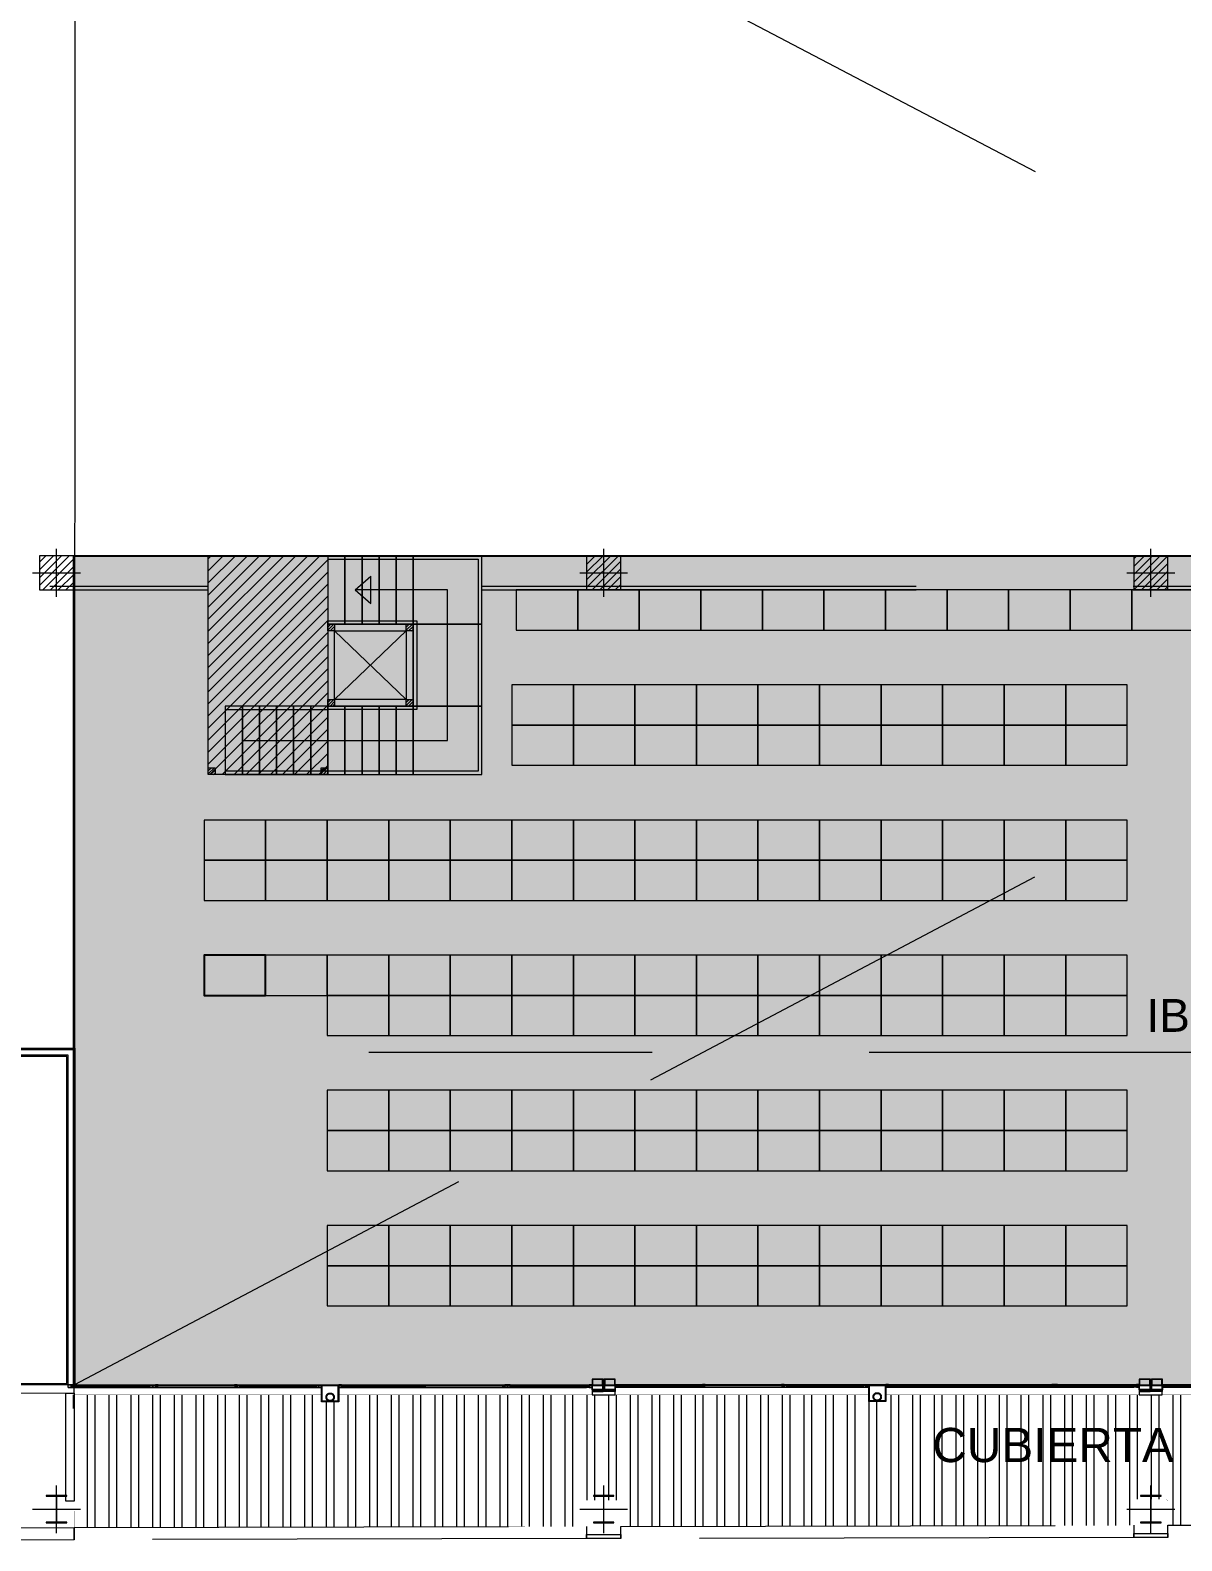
# Model space of a CAD drawing. Header units: millimetres. Extents: x 14 to 290, y 66 to 213.
# Drawn here: x 196.34 to 213.18, y 67.22 to 89.3 of the extents above; entities that cross this region are included whole.
import ezdxf

# ---------------------------------------------------------------- set-up
doc = ezdxf.new("R2010")
doc.units = ezdxf.units.MM
doc.linetypes.add('HIDDEN', pattern=[9.525, 6.35, -3.175])
for name, color, linetype, lineweight in [('OCASA_TODAS_r08$0$CARP-HOJA', 252, 'Continuous', 20), ('OCASA_TODAS_r08$0$CARPINTERIA', 252, 'Continuous', 15), ('OCASA_TODAS_r08$0$CGC COLUMNAS', 252, 'Continuous', 20), ('OCASA_TODAS_r08$0$CGC COLUMNAS EJES', 252, 'Continuous', 20), ('OCASA_TODAS_r08$0$CGC COLUMNAS HATCH', 252, 'Continuous', 20), ('OCASA_TODAS_r08$0$LINEA_DE_PROYECCION', 252, 'HIDDEN', 15), ('OCASA_TODAS_r08$0$MURO BLOQUE CEMENTO 12', 252, 'Continuous', 20), ('OCASA_TODAS_r08$0$MURO BLOQUE CEMENTO 18', 252, 'Continuous', 20), ('OCASA_TODAS_r08$0$SOLADOS', 8, 'Continuous', 15), ('OCASA_TODAS_r08$0$VIDRIO', 251, 'Continuous', 20), ('OCASA_TODAS_r08$0$Vista 2', 251, 'Continuous', 15)]:
    doc.layers.add(name, color=color, linetype=linetype, lineweight=lineweight)
doc.styles.add('IRI-OCASA-Layout R 9$0$Standard', font='arial.ttf')
doc.styles.add('OCASA_TODAS_r08$0$Standard', font='txt')

# ---------------------------------------------------------------- blocks, each defined once
blk = doc.blocks.new('OCASA_TODAS_r08$0$v 19 planta 31_07_2014')
at = {"color": 251, "elevation": 0.000025}
for points in [[(-48.317017, -65.949527), (-44.527361, -65.949527)], [(-48.317017, -65.989527), (-44.612361, -65.989527)], [(-44.447361, -65.949527), (-40.697704, -65.949527)], [(-44.362361, -65.989527), (-40.737382, -65.989527)], [(-40.657705, -65.989527), (-44.362361, -65.989527)]]:
    blk.add_lwpolyline(points, dxfattribs=at)
at = {"color": 4, "elevation": 0.000003}
for points in [[(-47.002027, -65.949527), (-47.042027, -65.949527), (-47.042027, -65.969527), (-47.002027, -65.969527)], [(-45.847017, -65.949527), (-45.887017, -65.949527), (-45.887017, -65.969527), (-45.847017, -65.969527)], [(-45.807017, -65.969527), (-45.847017, -65.969527), (-45.847017, -65.989527), (-45.807017, -65.989527)], [(-44.652371, -65.969527), (-44.692371, -65.969527), (-44.692371, -65.989527), (-44.652371, -65.989527)], [(-44.322351, -65.969527), (-44.282351, -65.969527), (-44.282351, -65.989527), (-44.322351, -65.989527)], [(-43.167705, -65.969527), (-43.127705, -65.969527), (-43.127705, -65.989527), (-43.167705, -65.989527)], [(-43.127705, -65.949527), (-43.087705, -65.949527), (-43.087705, -65.969527), (-43.127705, -65.969527)], [(-41.972695, -65.949527), (-41.932695, -65.949527), (-41.932695, -65.969527), (-41.972695, -65.969527)]]:
    blk.add_lwpolyline(points, close=True, dxfattribs=at)
at = {"color": 6, "ltscale": 5, "elevation": 0.000003}
for points in [[(-44.612361, -65.949527), (-44.362361, -65.949527), (-44.362361, -66.199527), (-44.612361, -66.199527)], [(-44.602361, -65.959527), (-44.372361, -65.959527), (-44.372361, -66.189527), (-44.602361, -66.189527)]]:
    blk.add_lwpolyline(points, close=True, dxfattribs=at)
at = {"color": 3, "ltscale": 5}
for radius in [0.06, 0.05]:
    blk.add_circle((-44.487304, -66.129527, 0.000003), radius, dxfattribs=at)
at = {"layer": 'OCASA_TODAS_r08$0$CARP-HOJA'}
for p, q in [((-48.277017, -65.964527, 0.000025), (-47.122017, -65.964527, 0.000028)), ((-48.277017, -65.974527, 0.000025), (-47.122017, -65.974527, 0.000028)), ((-47.082017, -65.964527, -0.000016), (-47.082028, -65.964527, -0.000016)), ((-47.082017, -65.974527, -0.000016), (-47.082028, -65.974527, -0.000016)), ((-47.002027, -65.954527, 0.000006), (-45.887007, -65.954527, 0.000006)), ((-47.002027, -65.964527, 0.000006), (-45.887007, -65.964527, 0.000006)), ((-45.807017, -65.974527, 0.000006), (-44.692361, -65.974527, 0.000003)), ((-45.807017, -65.984527, 0.000006), (-44.692361, -65.984527, 0.000003)), ((-43.167705, -65.974527, 0.000006), (-44.282361, -65.974527, 0.000003)), ((-43.167705, -65.984527, 0.000006), (-44.282361, -65.984527, 0.000003)), ((-41.972695, -65.954527, 0.000006), (-43.087715, -65.954527, 0.000006)), ((-41.972695, -65.964527, 0.000006), (-43.087715, -65.964527, 0.000006)), ((-41.892705, -65.964527, -0.000016), (-41.892694, -65.964527, -0.000016)), ((-41.892705, -65.974527, -0.000016), (-41.892694, -65.974527, -0.000016)), ((-40.697705, -65.964527, 0.000025), (-41.852705, -65.964527, 0.000028)), ((-40.697705, -65.974527, 0.000025), (-41.852705, -65.974527, 0.000028))]:
    blk.add_line(p, q, dxfattribs=at)
at = {"layer": 'OCASA_TODAS_r08$0$CARPINTERIA', "color": 4}
for points, elevation in [([(-48.317018, -65.949527), (-48.277018, -65.949527), (-48.277018, -65.989527), (-48.317018, -65.989527)], 0.000025), ([(-47.122017, -65.949527), (-47.082017, -65.949527), (-47.082017, -65.989527), (-47.122017, -65.989527)], 0.000003), ([(-47.082017, -65.949527), (-47.042017, -65.949527), (-47.042017, -65.989527), (-47.082017, -65.989527)], 0.000003), ([(-44.652371, -65.949527), (-44.612371, -65.949527), (-44.612371, -65.989527), (-44.652371, -65.989527)], 0.000003), ([(-44.322351, -65.949527), (-44.362351, -65.949527), (-44.362351, -65.989527), (-44.322351, -65.989527)], 0.000003), ([(-41.892705, -65.949527), (-41.932705, -65.949527), (-41.932705, -65.989527), (-41.892705, -65.989527)], 0.000003), ([(-41.852705, -65.949527), (-41.892705, -65.949527), (-41.892705, -65.989527), (-41.852705, -65.989527)], 0.000003), ([(-40.657704, -65.949527), (-40.697704, -65.949527), (-40.697704, -65.989527), (-40.657704, -65.989527)], 0.000025)]:
    blk.add_lwpolyline(points, close=True, dxfattribs=dict(at, elevation=elevation))
at = {"layer": 'OCASA_TODAS_r08$0$VIDRIO'}
for p, q in [((-48.277017, -65.968277, 0.000025), (-47.122017, -65.968277, 0.000028)), ((-48.277017, -65.970777, 0.000025), (-47.122017, -65.970777, 0.000028)), ((-47.082017, -65.968277, -0.000016), (-47.082028, -65.968277, -0.000016)), ((-47.082017, -65.970777, -0.000016), (-47.082028, -65.970777, -0.000016)), ((-47.002027, -65.958277, 0.000006), (-45.887007, -65.958277, 0.000006)), ((-47.002027, -65.960777, 0.000006), (-45.887007, -65.960777, 0.000006)), ((-45.807017, -65.978277, 0.000006), (-44.692361, -65.978277, 0.000003)), ((-45.807017, -65.980777, 0.000006), (-44.692361, -65.980777, 0.000003)), ((-43.167705, -65.978277, 0.000006), (-44.282361, -65.978277, 0.000003)), ((-43.167705, -65.980777, 0.000006), (-44.282361, -65.980777, 0.000003)), ((-41.972695, -65.958277, 0.000006), (-43.087715, -65.958277, 0.000006)), ((-41.972695, -65.960777, 0.000006), (-43.087715, -65.960777, 0.000006)), ((-41.892705, -65.968277, -0.000016), (-41.892694, -65.968277, -0.000016)), ((-41.892705, -65.970777, -0.000016), (-41.892694, -65.970777, -0.000016)), ((-40.697705, -65.968277, 0.000025), (-41.852705, -65.968277, 0.000028)), ((-40.697705, -65.970777, 0.000025), (-41.852705, -65.970777, 0.000028))]:
    blk.add_line(p, q, dxfattribs=at)
blk = doc.blocks.new('OCASA_TODAS_r08$0$doble perfil del 16')
at = {"elevation": -0.000008}
for points in [[(-1525.304216, -181.83444), (-1525.304216, -181.91444)], [(-1525.144216, -181.91444), (-1525.144216, -181.91444), (-1525.144216, -181.83444), (-1525.304216, -181.83444)], [(-1525.304216, -181.99444), (-1525.304216, -181.91444)], [(-1525.144216, -181.91444), (-1525.144216, -181.91444), (-1525.144216, -181.99444), (-1525.304216, -181.99444)], [(-1525.304216, -181.91444), (-1525.298216, -181.91444)], [(-1525.150216, -181.91444), (-1525.150216, -181.84044), (-1525.298216, -181.84044)], [(-1525.298216, -181.84044), (-1525.298216, -181.91444)], [(-1525.150216, -181.91444), (-1525.150216, -181.98844), (-1525.298216, -181.98844)], [(-1525.298216, -181.98844), (-1525.298216, -181.91444)], [(-1525.150216, -181.91444), (-1525.144216, -181.91444)]]:
    blk.add_lwpolyline(points, dxfattribs=at)
blk = doc.blocks.new('OCASA_TODAS_r08$0$EJES_DE_LA_COLUMNA')
at = {"layer": 'OCASA_TODAS_r08$0$CGC COLUMNAS EJES'}
for p, q in [((0, -0.5), (0, 0.5)), ((-0.5, 0), (0.5, 0))]:
    blk.add_line(p, q, dxfattribs=at)
blk = doc.blocks.new('OCASA_TODAS_r08$0$Estructura 2P para Arquitectura')
at = {"layer": 'OCASA_TODAS_r08$0$CGC COLUMNAS'}
for points in [[(16.749, 292.812), (17.249, 292.812), (17.249, 293.312), (16.749, 293.312), (16.749, 292.812)], [(16.749, 292.812), (17.249, 292.812), (17.249, 293.312), (16.749, 293.312), (16.749, 292.812)], [(16.749, 292.812), (17.249, 292.812), (17.249, 293.312), (16.749, 293.312), (16.749, 292.812)], [(16.749, 292.812), (17.249, 292.812), (17.249, 293.312), (16.749, 293.312), (16.749, 292.812)], [(24.749, 292.812), (25.249, 292.812), (25.249, 293.312), (24.749, 293.312), (24.749, 292.812)], [(24.749, 292.812), (25.249, 292.812), (25.249, 293.312), (24.749, 293.312), (24.749, 292.812)], [(24.749, 292.812), (25.249, 292.812), (25.249, 293.312), (24.749, 293.312), (24.749, 292.812)], [(24.749, 292.812), (25.249, 292.812), (25.249, 293.312), (24.749, 293.312), (24.749, 292.812)], [(32.749, 292.812), (33.249, 292.812), (33.249, 293.312), (32.749, 293.312), (32.749, 292.812)], [(32.749, 292.812), (33.249, 292.812), (33.249, 293.312), (32.749, 293.312), (32.749, 292.812)], [(32.749, 292.812), (33.249, 292.812), (33.249, 293.312), (32.749, 293.312), (32.749, 292.812)], [(32.749, 292.812), (33.249, 292.812), (33.249, 293.312), (32.749, 293.312), (32.749, 292.812)]]:
    blk.add_lwpolyline(points, close=True, dxfattribs=at)
at = {"layer": 'OCASA_TODAS_r08$0$CGC COLUMNAS', "elevation": 0}
for points in [[(17.002, 279.18), (17.002, 279.561), (17.149, 279.561), (17.149, 279.57), (16.849, 279.57), (16.849, 279.561), (16.997, 279.561), (16.997, 279.18), (16.849, 279.18), (16.849, 279.17), (17.149, 279.17), (17.149, 279.18)], [(17.002, 279.18), (17.002, 279.561), (17.149, 279.561), (17.149, 279.57), (16.849, 279.57), (16.849, 279.561), (16.997, 279.561), (16.997, 279.18), (16.849, 279.18), (16.849, 279.17), (17.149, 279.17), (17.149, 279.18)], [(25.001, 279.18), (25.001, 279.561), (25.149, 279.561), (25.149, 279.57), (24.849, 279.57), (24.849, 279.561), (24.997, 279.561), (24.997, 279.18), (24.849, 279.18), (24.849, 279.17), (25.149, 279.17), (25.149, 279.18)], [(25.001, 279.18), (25.001, 279.561), (25.149, 279.561), (25.149, 279.57), (24.849, 279.57), (24.849, 279.561), (24.997, 279.561), (24.997, 279.18), (24.849, 279.18), (24.849, 279.17), (25.149, 279.17), (25.149, 279.18)], [(33.001, 279.18), (33.001, 279.561), (33.149, 279.561), (33.149, 279.57), (32.849, 279.57), (32.849, 279.561), (32.997, 279.561), (32.997, 279.18), (32.849, 279.18), (32.849, 279.17), (33.149, 279.17), (33.149, 279.18)], [(33.001, 279.18), (33.001, 279.561), (33.149, 279.561), (33.149, 279.57), (32.849, 279.57), (32.849, 279.561), (32.997, 279.561), (32.997, 279.18), (32.849, 279.18), (32.849, 279.17), (33.149, 279.17), (33.149, 279.18)]]:
    blk.add_lwpolyline(points, close=True, dxfattribs=at)
at = {"layer": 'OCASA_TODAS_r08$0$CGC COLUMNAS HATCH'}
for p, q in [((16.749, 292.878, 0), (17.183, 293.312, 0)), ((16.749, 292.991, 0), (17.07, 293.312, 0)), ((16.749, 293.217, 0), (16.843, 293.312, 0)), ((16.749, 293.104, 0), (16.956, 293.312, 0)), ((16.749, 292.878, 0), (17.183, 293.312, 0)), ((16.749, 292.991, 0), (17.07, 293.312, 0)), ((16.749, 293.217, 0), (16.843, 293.312, 0)), ((16.749, 293.104, 0), (16.956, 293.312, 0)), ((24.749, 292.845, 0), (25.215, 293.312, 0)), ((24.749, 293.071, 0), (24.989, 293.312, 0)), ((24.749, 293.298, 0), (24.763, 293.312, 0)), ((24.749, 293.185, 0), (24.876, 293.312, 0)), ((24.749, 292.958, 0), (25.102, 293.312, 0)), ((24.749, 292.845, 0), (25.215, 293.312, 0)), ((24.749, 293.071, 0), (24.989, 293.312, 0)), ((24.749, 293.298, 0), (24.763, 293.312, 0)), ((24.749, 293.185, 0), (24.876, 293.312, 0)), ((24.749, 292.958, 0), (25.102, 293.312, 0)), ((32.749, 292.812, 0), (33.248, 293.312, 0)), ((32.749, 293.039, 0), (33.022, 293.312, 0)), ((32.749, 293.152, 0), (32.909, 293.312, 0)), ((32.749, 293.265, 0), (32.796, 293.312, 0)), ((32.749, 292.926, 0), (33.135, 293.312, 0)), ((32.749, 292.812, 0), (33.248, 293.312, 0)), ((32.749, 293.039, 0), (33.022, 293.312, 0)), ((32.749, 293.152, 0), (32.909, 293.312, 0)), ((32.749, 293.265, 0), (32.796, 293.312, 0)), ((32.749, 292.926, 0), (33.135, 293.312, 0)), ((16.796, 292.812, 0), (17.249, 293.265, 0)), ((16.796, 292.812, 0), (17.249, 293.265, 0)), ((16.909, 292.812, 0), (17.249, 293.152, 0)), ((16.909, 292.812, 0), (17.249, 293.152, 0)), ((24.829, 292.812, 0), (25.249, 293.232, 0)), ((24.829, 292.812, 0), (25.249, 293.232, 0)), ((24.942, 292.812, 0), (25.249, 293.119, 0)), ((24.942, 292.812, 0), (25.249, 293.119, 0)), ((32.861, 292.812, 0), (33.249, 293.199, 0)), ((32.861, 292.812, 0), (33.249, 293.199, 0)), ((32.974, 292.812, 0), (33.249, 293.086, 0)), ((32.974, 292.812, 0), (33.249, 293.086, 0)), ((17.022, 292.812, 0), (17.249, 293.038, 0)), ((17.022, 292.812, 0), (17.249, 293.038, 0)), ((17.135, 292.812, 0), (17.249, 292.925, 0)), ((17.135, 292.812, 0), (17.249, 292.925, 0)), ((25.055, 292.812, 0), (25.249, 293.006, 0)), ((25.055, 292.812, 0), (25.249, 293.006, 0)), ((25.168, 292.812, 0), (25.249, 292.893, 0)), ((25.168, 292.812, 0), (25.249, 292.893, 0)), ((33.088, 292.812, 0), (33.249, 292.973, 0)), ((33.088, 292.812, 0), (33.249, 292.973, 0)), ((33.201, 292.812, 0), (33.249, 292.86, 0)), ((33.201, 292.812, 0), (33.249, 292.86, 0)), ((17.248, 292.812, 0), (17.249, 292.812, 0)), ((17.248, 292.812, 0), (17.249, 292.812, 0))]:
    blk.add_line(p, q, dxfattribs=at)
at = {"layer": 'OCASA_TODAS_r08$0$CGC COLUMNAS EJES', "xscale": 0.7, "yscale": 0.7}
for p in [(16.999, 293.062, 0), (16.999, 293.062, 0), (24.999, 293.062, 0), (24.999, 293.062, 0), (32.999, 293.062, 0), (32.999, 293.062, 0), (16.999, 279.37, 0), (16.999, 279.37, 0), (24.999, 279.37, 0), (24.999, 279.37, 0), (32.999, 279.37, 0), (32.999, 279.37, 0)]:
    blk.add_blockref('OCASA_TODAS_r08$0$EJES_DE_LA_COLUMNA', p, dxfattribs=at)
blk = doc.blocks.new('IRI-OCASA-Layout R 9$0$OCA_escalera livianas')
h = blk.add_hatch()
h.set_pattern_fill('ANSI31', color=256, angle=-90, style=0)
h.set_pattern_definition([(315, (-458.00242, 761.54141), (0.088388348, 0.088388348), [])])
h.paths.add_polyline_path([(-162.612, -194.678), (-162.612, -192.928), (-159.412, -192.928), (-159.412, -194.678), (-161.612, -194.678)])
h = blk.add_hatch()
h.set_pattern_fill('ANSI31', color=256, scale=0.25, angle=-90, style=0)
h.set_pattern_definition([(315, (-461.102386, 761.53872), (0.0220970869, 0.0220970869), [])])
edge = h.paths.add_edge_path()
edge.add_line((-162.612, -192.93), (-162.512, -192.93))
edge.add_line((-162.512, -192.93), (-162.512, -193.03))
edge.add_line((-162.512, -193.03), (-162.612, -193.03))
edge.add_line((-162.612, -193.03), (-162.612, -192.928))
h = blk.add_hatch()
h.set_pattern_fill('ANSI31', color=256, scale=0.25, angle=-90, style=0)
h.set_pattern_definition([(315, (-461.10235, 759.89141), (0.0220970869, 0.0220970869), [])])
edge = h.paths.add_edge_path()
edge.add_line((-162.612, -194.578), (-162.512, -194.578))
edge.add_line((-162.512, -194.578), (-162.512, -194.678))
edge.add_line((-162.512, -194.678), (-162.612, -194.678))
edge.add_line((-162.612, -194.678), (-162.612, -194.575))
h = blk.add_hatch()
h.set_pattern_fill('ANSI31', color=256, scale=0.25, angle=-90, style=0)
h.set_pattern_definition([(315, (-460.102316, 759.79141), (0.0220970869, 0.0220970869), [])])
edge = h.paths.add_edge_path()
edge.add_line((-161.612, -194.678), (-161.512, -194.678))
edge.add_line((-161.512, -194.678), (-161.512, -194.778))
edge.add_line((-161.512, -194.778), (-161.612, -194.778))
edge.add_line((-161.612, -194.778), (-161.612, -194.675))
h = blk.add_hatch()
h.set_pattern_fill('ANSI31', color=256, scale=0.25, angle=-90, style=0)
h.set_pattern_definition([(315, (-459.002352, 759.79141), (0.0220970869, 0.0220970869), [])])
edge = h.paths.add_edge_path()
edge.add_line((-160.512, -194.678), (-160.412, -194.678))
edge.add_line((-160.412, -194.678), (-160.412, -194.778))
edge.add_line((-160.412, -194.778), (-160.512, -194.778))
edge.add_line((-160.512, -194.778), (-160.512, -194.675))
h = blk.add_hatch()
h.set_pattern_fill('ANSI31', color=256, scale=0.25, angle=-90, style=0)
h.set_pattern_definition([(315, (-460.102316, 758.644097), (0.0220970869, 0.0220970869), [])])
edge = h.paths.add_edge_path()
edge.add_line((-161.612, -195.825), (-161.512, -195.825))
edge.add_line((-161.512, -195.825), (-161.512, -195.925))
edge.add_line((-161.512, -195.925), (-161.612, -195.925))
edge.add_line((-161.612, -195.925), (-161.612, -195.822))
h = blk.add_hatch()
h.set_pattern_fill('ANSI31', color=256, scale=0.25, angle=-90, style=0)
h.set_pattern_definition([(315, (-459.002352, 758.644097), (0.0220970869, 0.0220970869), [])])
edge = h.paths.add_edge_path()
edge.add_line((-160.512, -195.825), (-160.412, -195.825))
edge.add_line((-160.412, -195.825), (-160.412, -195.925))
edge.add_line((-160.412, -195.925), (-160.512, -195.925))
edge.add_line((-160.512, -195.925), (-160.512, -195.822))
for points in [[(-162.612, -194.678), (-162.612, -192.928), (-159.412, -192.928), (-159.412, -194.678), (-161.612, -194.678), (-161.612, -194.678), (-162.612, -194.678)], [(-162.612, -192.93), (-162.512, -192.93), (-162.512, -193.03), (-162.612, -193.03), (-162.612, -192.928), (-162.612, -192.928)], [(-161.612, -193.178), (-162.612, -193.178), (-162.612, -193.428), (-161.612, -193.428), (-161.612, -193.178)], [(-162.612, -193.178), (-162.612, -194.678), (-162.562, -194.678), (-162.562, -193.178), (-162.612, -193.178)], [(-161.662, -193.178), (-161.662, -194.678), (-161.612, -194.678), (-161.612, -193.178), (-161.662, -193.178)], [(-161.612, -193.428), (-162.612, -193.428), (-162.612, -193.678), (-161.612, -193.678), (-161.612, -193.428)], [(-162.112, -193.428), (-162.112, -193.428), (-162.112, -196.428), (-159.912, -196.428), (-159.912, -195.078)], [(-161.612, -193.678), (-162.612, -193.678), (-162.612, -193.928), (-161.612, -193.928), (-161.612, -193.678)], [(-161.612, -193.928), (-162.612, -193.928), (-162.612, -194.178), (-161.612, -194.178), (-161.612, -193.928)], [(-161.612, -194.178), (-162.612, -194.178), (-162.612, -194.428), (-161.612, -194.428), (-161.612, -194.178)], [(-161.612, -194.428), (-162.612, -194.428), (-162.612, -194.678), (-161.612, -194.678), (-161.612, -194.428)], [(-162.612, -194.58), (-162.512, -194.58), (-162.512, -194.68), (-162.612, -194.68), (-162.612, -194.578), (-162.612, -194.578)], [(-162.612, -194.678), (-162.612, -196.928), (-159.412, -196.928), (-159.412, -194.678), (-159.462, -194.678), (-159.462, -196.878), (-162.562, -196.878), (-162.562, -194.678), (-162.612, -194.678)], [(-161.612, -194.678), (-162.612, -194.678), (-162.612, -194.928), (-161.612, -194.928), (-161.612, -194.678)], [(-161.612, -194.678), (-161.612, -195.928), (-160.412, -195.928), (-160.412, -194.678), (-160.362, -194.678), (-160.362, -195.978), (-161.662, -195.978), (-161.662, -194.678), (-161.612, -194.678)], [(-161.612, -194.678), (-161.512, -194.678), (-161.512, -194.778), (-161.612, -194.778), (-161.612, -194.675), (-161.612, -194.675)], [(-161.512, -194.778), (-160.512, -194.778), (-160.512, -195.822), (-161.512, -195.825), (-161.512, -194.778)], [(-161.512, -194.778), (-160.512, -195.822)], [(-160.512, -194.778), (-161.512, -195.825)], [(-160.512, -194.678), (-160.412, -194.678), (-160.412, -194.778), (-160.512, -194.778), (-160.512, -194.675), (-160.512, -194.675)], [(-159.412, -194.678), (-160.412, -194.678), (-160.412, -194.928), (-159.412, -194.928), (-159.412, -194.678)], [(-161.612, -194.928), (-162.612, -194.928), (-162.612, -195.178), (-161.612, -195.178), (-161.612, -194.928)], [(-159.412, -194.928), (-160.412, -194.928), (-160.412, -195.178), (-159.412, -195.178), (-159.412, -194.928)], [(-161.612, -195.178), (-162.612, -195.178), (-162.612, -195.428), (-161.612, -195.428), (-161.612, -195.178)], [(-159.412, -195.178), (-160.412, -195.178), (-160.412, -195.428), (-159.412, -195.428), (-159.412, -195.178)], [(-159.912, -195.078), (-160.112, -195.308)], [(-159.912, -195.078), (-159.712, -195.308)], [(-161.612, -195.428), (-162.612, -195.428), (-162.612, -195.678), (-161.612, -195.678), (-161.612, -195.428)], [(-159.412, -195.428), (-160.412, -195.428), (-160.412, -195.678), (-159.412, -195.678), (-159.412, -195.428)], [(-160.112, -195.308), (-159.712, -195.308)], [(-161.612, -195.678), (-162.612, -195.678), (-162.612, -195.928), (-161.612, -195.928), (-161.612, -195.678)], [(-161.612, -195.825), (-161.512, -195.825), (-161.512, -195.925), (-161.612, -195.925), (-161.612, -195.822), (-161.612, -195.822)], [(-160.512, -195.825), (-160.412, -195.825), (-160.412, -195.925), (-160.512, -195.925), (-160.512, -195.822), (-160.512, -195.822)], [(-159.412, -195.678), (-160.412, -195.678), (-160.412, -195.928), (-159.412, -195.928), (-159.412, -195.678)], [(-162.612, -195.928), (-162.612, -196.928), (-161.612, -196.928), (-161.612, -195.928), (-162.612, -195.928)], [(-161.612, -195.928), (-161.612, -196.928), (-160.412, -196.928), (-160.412, -195.928), (-161.612, -195.928)], [(-160.412, -195.928), (-160.412, -196.928), (-159.412, -196.928), (-159.412, -195.928), (-160.412, -195.928)]]:
    blk.add_lwpolyline(points)

msp = doc.modelspace()

# ---------------------------------------------------------------- hatches: boundary and pattern name
at = {"true_color": 0x7d8ab6}
h = msp.add_hatch(color=163, dxfattribs=at)
h.dxf.hatch_style = 1
h.paths.add_polyline_path([(196.975, 81.619), (228.935, 81.619), (228.935, 69.487), (196.975, 69.487)])
at = {"layer": 'OCASA_TODAS_r08$0$Vista 2', "ltscale": 5}
h = msp.add_hatch(dxfattribs=at)
h.set_pattern_fill('STEEL', color=256, scale=0.1, angle=45, style=0)
h.set_pattern_definition([(90, (196.973, 67.4123), (-0.3175, 1e-16), []), (90, (196.86075, 67.52455), (-0.3175, 1e-16), [])])
h.paths.add_polyline_path([(244.915, 69.351), (240.849, 69.351), (240.849, 69.252), (240.599, 69.252), (240.599, 69.351), (232.904, 69.351), (232.904, 69.252), (232.654, 69.252), (232.654, 69.351), (224.849, 69.351), (224.849, 69.252), (224.599, 69.252), (224.599, 69.351), (216.849, 69.351), (216.849, 69.252), (216.599, 69.252), (216.599, 69.351), (208.849, 69.351), (208.849, 69.252), (208.599, 69.252), (208.599, 69.351), (200.849, 69.351), (200.849, 69.252), (200.599, 69.252), (200.599, 69.351), (196.973, 69.351), (196.975, 67.412), (204.475, 67.428), (204.475, 67.809), (204.975, 67.809), (204.975, 67.428), (212.475, 67.443), (212.476, 67.824), (212.976, 67.824), (212.976, 67.443), (220.475, 67.458), (220.475, 67.84), (220.975, 67.84), (220.975, 67.458), (228.475, 67.474), (228.474, 67.857), (228.975, 67.857), (228.975, 67.474), (236.475, 67.489), (236.475, 67.873), (236.976, 67.873), (236.976, 67.489), (244.475, 67.504), (244.477, 67.886), (244.907, 67.886)])

# ---------------------------------------------------------------- linework, layer by layer
at = {"color": 163, "true_color": 0x7d8ab6, "elevation": 0}
msp.add_lwpolyline([(196.975, 81.619), (228.935, 81.619), (228.935, 69.487), (196.975, 69.487)], close=True, dxfattribs=at)
msp.add_lwpolyline([(199.781, 75.779), (198.881, 75.779), (198.881, 75.191), (199.781, 75.191), (199.781, 75.779)], dxfattribs=at)
at = {"layer": 'OCASA_TODAS_r08$0$LINEA_DE_PROYECCION'}
for p, q in [((196.975, 94.607), (244.725, 69.577)), ((196.994, 69.502, 0), (244.475, 94.607)), ((196.628, 81.175, 0), (198.942, 81.175, 0)), ((196.628, 81.119, 0), (198.942, 81.119, 0)), ((202.942, 81.175, 0), (224.258, 81.176, 0)), ((202.942, 81.119, 0), (224.258, 81.119, 0)), ((193.411, 74.418), (196.994, 74.417)), ((193.411, 74.398), (196.974, 74.398)), ((196.894, 74.318), (195.283, 74.318)), ((196.874, 74.297), (195.303, 74.297)), ((196.874, 69.517), (196.874, 74.297)), ((196.894, 69.497), (196.894, 74.318)), ((196.974, 74.398), (196.974, 69.497)), ((196.994, 74.417), (196.994, 69.502)), ((224.483, 74.354, 0), (201.289, 74.354, 0)), ((192.408, 69.518), (196.874, 69.517)), ((196.974, 69.497), (196.894, 69.497))]:
    msp.add_line(p, q, dxfattribs=at)
at = {"layer": 'OCASA_TODAS_r08$0$LINEA_DE_PROYECCION', "elevation": 0}
for points in [[(204.345, 81.119), (203.445, 81.119), (203.445, 80.531), (204.345, 80.531), (204.345, 81.119)], [(205.245, 81.119), (204.345, 81.119), (204.345, 80.531), (205.245, 80.531), (205.245, 81.119)], [(206.145, 81.119), (205.245, 81.119), (205.245, 80.531), (206.145, 80.531), (206.145, 81.119)], [(207.045, 81.119), (206.145, 81.119), (206.145, 80.531), (207.045, 80.531), (207.045, 81.119)], [(207.945, 81.119), (207.045, 81.119), (207.045, 80.531), (207.945, 80.531), (207.945, 81.119)], [(208.845, 81.119), (207.945, 81.119), (207.945, 80.531), (208.845, 80.531), (208.845, 81.119)], [(209.745, 81.119), (208.845, 81.119), (208.845, 80.531), (209.745, 80.531), (209.745, 81.119)], [(210.645, 81.119), (209.745, 81.119), (209.745, 80.531), (210.645, 80.531), (210.645, 81.119)], [(211.545, 81.119), (210.645, 81.119), (210.645, 80.531), (211.545, 80.531), (211.545, 81.119)], [(212.445, 81.119), (211.545, 81.119), (211.545, 80.531), (212.445, 80.531), (212.445, 81.119)], [(213.345, 81.119), (212.445, 81.119), (212.445, 80.531), (213.345, 80.531), (213.345, 81.119)], [(204.281, 79.731), (203.381, 79.731), (203.381, 79.143), (204.281, 79.143), (204.281, 79.731)], [(205.181, 79.731), (204.281, 79.731), (204.281, 79.143), (205.181, 79.143), (205.181, 79.731)], [(206.081, 79.731), (205.181, 79.731), (205.181, 79.143), (206.081, 79.143), (206.081, 79.731)], [(206.981, 79.731), (206.081, 79.731), (206.081, 79.143), (206.981, 79.143), (206.981, 79.731)], [(207.881, 79.731), (206.981, 79.731), (206.981, 79.143), (207.881, 79.143), (207.881, 79.731)], [(208.781, 79.731), (207.881, 79.731), (207.881, 79.143), (208.781, 79.143), (208.781, 79.731)], [(209.681, 79.731), (208.781, 79.731), (208.781, 79.143), (209.681, 79.143), (209.681, 79.731)], [(210.581, 79.731), (209.681, 79.731), (209.681, 79.143), (210.581, 79.143), (210.581, 79.731)], [(211.481, 79.731), (210.581, 79.731), (210.581, 79.143), (211.481, 79.143), (211.481, 79.731)], [(212.381, 79.731), (211.481, 79.731), (211.481, 79.143), (212.381, 79.143), (212.381, 79.731)], [(204.281, 79.143), (203.381, 79.143), (203.381, 78.555), (204.281, 78.555), (204.281, 79.143)], [(205.181, 79.143), (204.281, 79.143), (204.281, 78.555), (205.181, 78.555), (205.181, 79.143)], [(206.081, 79.143), (205.181, 79.143), (205.181, 78.555), (206.081, 78.555), (206.081, 79.143)], [(206.981, 79.143), (206.081, 79.143), (206.081, 78.555), (206.981, 78.555), (206.981, 79.143)], [(207.881, 79.143), (206.981, 79.143), (206.981, 78.555), (207.881, 78.555), (207.881, 79.143)], [(208.781, 79.143), (207.881, 79.143), (207.881, 78.555), (208.781, 78.555), (208.781, 79.143)], [(209.681, 79.143), (208.781, 79.143), (208.781, 78.555), (209.681, 78.555), (209.681, 79.143)], [(210.581, 79.143), (209.681, 79.143), (209.681, 78.555), (210.581, 78.555), (210.581, 79.143)], [(211.481, 79.143), (210.581, 79.143), (210.581, 78.555), (211.481, 78.555), (211.481, 79.143)], [(212.381, 79.143), (211.481, 79.143), (211.481, 78.555), (212.381, 78.555), (212.381, 79.143)], [(199.781, 77.755), (198.881, 77.755), (198.881, 77.167), (199.781, 77.167), (199.781, 77.755)], [(200.681, 77.755), (199.781, 77.755), (199.781, 77.167), (200.681, 77.167), (200.681, 77.755)], [(201.581, 77.755), (200.681, 77.755), (200.681, 77.167), (201.581, 77.167), (201.581, 77.755)], [(202.481, 77.755), (201.581, 77.755), (201.581, 77.167), (202.481, 77.167), (202.481, 77.755)], [(203.381, 77.755), (202.481, 77.755), (202.481, 77.167), (203.381, 77.167), (203.381, 77.755)], [(204.281, 77.755), (203.381, 77.755), (203.381, 77.167), (204.281, 77.167), (204.281, 77.755)], [(205.181, 77.755), (204.281, 77.755), (204.281, 77.167), (205.181, 77.167), (205.181, 77.755)], [(206.081, 77.755), (205.181, 77.755), (205.181, 77.167), (206.081, 77.167), (206.081, 77.755)], [(206.981, 77.755), (206.081, 77.755), (206.081, 77.167), (206.981, 77.167), (206.981, 77.755)], [(207.881, 77.755), (206.981, 77.755), (206.981, 77.167), (207.881, 77.167), (207.881, 77.755)], [(208.781, 77.755), (207.881, 77.755), (207.881, 77.167), (208.781, 77.167), (208.781, 77.755)], [(209.681, 77.755), (208.781, 77.755), (208.781, 77.167), (209.681, 77.167), (209.681, 77.755)], [(210.581, 77.755), (209.681, 77.755), (209.681, 77.167), (210.581, 77.167), (210.581, 77.755)], [(211.481, 77.755), (210.581, 77.755), (210.581, 77.167), (211.481, 77.167), (211.481, 77.755)], [(212.381, 77.755), (211.481, 77.755), (211.481, 77.167), (212.381, 77.167), (212.381, 77.755)], [(199.781, 77.167), (198.881, 77.167), (198.881, 76.579), (199.781, 76.579), (199.781, 77.167)], [(200.681, 77.167), (199.781, 77.167), (199.781, 76.579), (200.681, 76.579), (200.681, 77.167)], [(201.581, 77.167), (200.681, 77.167), (200.681, 76.579), (201.581, 76.579), (201.581, 77.167)], [(202.481, 77.167), (201.581, 77.167), (201.581, 76.579), (202.481, 76.579), (202.481, 77.167)], [(203.381, 77.167), (202.481, 77.167), (202.481, 76.579), (203.381, 76.579), (203.381, 77.167)], [(204.281, 77.167), (203.381, 77.167), (203.381, 76.579), (204.281, 76.579), (204.281, 77.167)], [(205.181, 77.167), (204.281, 77.167), (204.281, 76.579), (205.181, 76.579), (205.181, 77.167)], [(206.081, 77.167), (205.181, 77.167), (205.181, 76.579), (206.081, 76.579), (206.081, 77.167)], [(206.981, 77.167), (206.081, 77.167), (206.081, 76.579), (206.981, 76.579), (206.981, 77.167)], [(207.881, 77.167), (206.981, 77.167), (206.981, 76.579), (207.881, 76.579), (207.881, 77.167)], [(208.781, 77.167), (207.881, 77.167), (207.881, 76.579), (208.781, 76.579), (208.781, 77.167)], [(209.681, 77.167), (208.781, 77.167), (208.781, 76.579), (209.681, 76.579), (209.681, 77.167)], [(210.581, 77.167), (209.681, 77.167), (209.681, 76.579), (210.581, 76.579), (210.581, 77.167)], [(211.481, 77.167), (210.581, 77.167), (210.581, 76.579), (211.481, 76.579), (211.481, 77.167)], [(212.381, 77.167), (211.481, 77.167), (211.481, 76.579), (212.381, 76.579), (212.381, 77.167)], [(200.681, 75.779), (199.781, 75.779), (199.781, 75.191), (200.681, 75.191), (200.681, 75.779)], [(201.581, 75.779), (200.681, 75.779), (200.681, 75.191), (201.581, 75.191), (201.581, 75.779)], [(202.481, 75.779), (201.581, 75.779), (201.581, 75.191), (202.481, 75.191), (202.481, 75.779)], [(203.381, 75.779), (202.481, 75.779), (202.481, 75.191), (203.381, 75.191), (203.381, 75.779)], [(204.281, 75.779), (203.381, 75.779), (203.381, 75.191), (204.281, 75.191), (204.281, 75.779)], [(205.181, 75.779), (204.281, 75.779), (204.281, 75.191), (205.181, 75.191), (205.181, 75.779)], [(206.081, 75.779), (205.181, 75.779), (205.181, 75.191), (206.081, 75.191), (206.081, 75.779)], [(206.981, 75.779), (206.081, 75.779), (206.081, 75.191), (206.981, 75.191), (206.981, 75.779)], [(207.881, 75.779), (206.981, 75.779), (206.981, 75.191), (207.881, 75.191), (207.881, 75.779)], [(208.781, 75.779), (207.881, 75.779), (207.881, 75.191), (208.781, 75.191), (208.781, 75.779)], [(209.681, 75.779), (208.781, 75.779), (208.781, 75.191), (209.681, 75.191), (209.681, 75.779)], [(210.581, 75.779), (209.681, 75.779), (209.681, 75.191), (210.581, 75.191), (210.581, 75.779)], [(211.481, 75.779), (210.581, 75.779), (210.581, 75.191), (211.481, 75.191), (211.481, 75.779)], [(212.381, 75.779), (211.481, 75.779), (211.481, 75.191), (212.381, 75.191), (212.381, 75.779)], [(201.581, 75.191), (200.681, 75.191), (200.681, 74.603), (201.581, 74.603), (201.581, 75.191)], [(202.481, 75.191), (201.581, 75.191), (201.581, 74.603), (202.481, 74.603), (202.481, 75.191)], [(203.381, 75.191), (202.481, 75.191), (202.481, 74.603), (203.381, 74.603), (203.381, 75.191)], [(204.281, 75.191), (203.381, 75.191), (203.381, 74.603), (204.281, 74.603), (204.281, 75.191)], [(205.181, 75.191), (204.281, 75.191), (204.281, 74.603), (205.181, 74.603), (205.181, 75.191)], [(206.081, 75.191), (205.181, 75.191), (205.181, 74.603), (206.081, 74.603), (206.081, 75.191)], [(206.981, 75.191), (206.081, 75.191), (206.081, 74.603), (206.981, 74.603), (206.981, 75.191)], [(207.881, 75.191), (206.981, 75.191), (206.981, 74.603), (207.881, 74.603), (207.881, 75.191)], [(208.781, 75.191), (207.881, 75.191), (207.881, 74.603), (208.781, 74.603), (208.781, 75.191)], [(209.681, 75.191), (208.781, 75.191), (208.781, 74.603), (209.681, 74.603), (209.681, 75.191)], [(210.581, 75.191), (209.681, 75.191), (209.681, 74.603), (210.581, 74.603), (210.581, 75.191)], [(211.481, 75.191), (210.581, 75.191), (210.581, 74.603), (211.481, 74.603), (211.481, 75.191)], [(212.381, 75.191), (211.481, 75.191), (211.481, 74.603), (212.381, 74.603), (212.381, 75.191)], [(201.581, 73.803), (200.681, 73.803), (200.681, 73.215), (201.581, 73.215), (201.581, 73.803)], [(202.481, 73.803), (201.581, 73.803), (201.581, 73.215), (202.481, 73.215), (202.481, 73.803)], [(203.381, 73.803), (202.481, 73.803), (202.481, 73.215), (203.381, 73.215), (203.381, 73.803)], [(204.281, 73.803), (203.381, 73.803), (203.381, 73.215), (204.281, 73.215), (204.281, 73.803)], [(205.181, 73.803), (204.281, 73.803), (204.281, 73.215), (205.181, 73.215), (205.181, 73.803)], [(206.081, 73.803), (205.181, 73.803), (205.181, 73.215), (206.081, 73.215), (206.081, 73.803)], [(206.981, 73.803), (206.081, 73.803), (206.081, 73.215), (206.981, 73.215), (206.981, 73.803)], [(207.881, 73.803), (206.981, 73.803), (206.981, 73.215), (207.881, 73.215), (207.881, 73.803)], [(208.781, 73.803), (207.881, 73.803), (207.881, 73.215), (208.781, 73.215), (208.781, 73.803)], [(209.681, 73.803), (208.781, 73.803), (208.781, 73.215), (209.681, 73.215), (209.681, 73.803)], [(210.581, 73.803), (209.681, 73.803), (209.681, 73.215), (210.581, 73.215), (210.581, 73.803)], [(211.481, 73.803), (210.581, 73.803), (210.581, 73.215), (211.481, 73.215), (211.481, 73.803)], [(212.381, 73.803), (211.481, 73.803), (211.481, 73.215), (212.381, 73.215), (212.381, 73.803)], [(201.581, 73.215), (200.681, 73.215), (200.681, 72.627), (201.581, 72.627), (201.581, 73.215)], [(202.481, 73.215), (201.581, 73.215), (201.581, 72.627), (202.481, 72.627), (202.481, 73.215)], [(203.381, 73.215), (202.481, 73.215), (202.481, 72.627), (203.381, 72.627), (203.381, 73.215)], [(204.281, 73.215), (203.381, 73.215), (203.381, 72.627), (204.281, 72.627), (204.281, 73.215)], [(205.181, 73.215), (204.281, 73.215), (204.281, 72.627), (205.181, 72.627), (205.181, 73.215)], [(206.081, 73.215), (205.181, 73.215), (205.181, 72.627), (206.081, 72.627), (206.081, 73.215)], [(206.981, 73.215), (206.081, 73.215), (206.081, 72.627), (206.981, 72.627), (206.981, 73.215)], [(207.881, 73.215), (206.981, 73.215), (206.981, 72.627), (207.881, 72.627), (207.881, 73.215)], [(208.781, 73.215), (207.881, 73.215), (207.881, 72.627), (208.781, 72.627), (208.781, 73.215)], [(209.681, 73.215), (208.781, 73.215), (208.781, 72.627), (209.681, 72.627), (209.681, 73.215)], [(210.581, 73.215), (209.681, 73.215), (209.681, 72.627), (210.581, 72.627), (210.581, 73.215)], [(211.481, 73.215), (210.581, 73.215), (210.581, 72.627), (211.481, 72.627), (211.481, 73.215)], [(212.381, 73.215), (211.481, 73.215), (211.481, 72.627), (212.381, 72.627), (212.381, 73.215)], [(201.581, 71.827), (200.681, 71.827), (200.681, 71.239), (201.581, 71.239), (201.581, 71.827)], [(202.481, 71.827), (201.581, 71.827), (201.581, 71.239), (202.481, 71.239), (202.481, 71.827)], [(203.381, 71.827), (202.481, 71.827), (202.481, 71.239), (203.381, 71.239), (203.381, 71.827)], [(204.281, 71.827), (203.381, 71.827), (203.381, 71.239), (204.281, 71.239), (204.281, 71.827)], [(205.181, 71.827), (204.281, 71.827), (204.281, 71.239), (205.181, 71.239), (205.181, 71.827)], [(206.081, 71.827), (205.181, 71.827), (205.181, 71.239), (206.081, 71.239), (206.081, 71.827)], [(206.981, 71.827), (206.081, 71.827), (206.081, 71.239), (206.981, 71.239), (206.981, 71.827)], [(207.881, 71.827), (206.981, 71.827), (206.981, 71.239), (207.881, 71.239), (207.881, 71.827)], [(208.781, 71.827), (207.881, 71.827), (207.881, 71.239), (208.781, 71.239), (208.781, 71.827)], [(209.681, 71.827), (208.781, 71.827), (208.781, 71.239), (209.681, 71.239), (209.681, 71.827)], [(210.581, 71.827), (209.681, 71.827), (209.681, 71.239), (210.581, 71.239), (210.581, 71.827)], [(211.481, 71.827), (210.581, 71.827), (210.581, 71.239), (211.481, 71.239), (211.481, 71.827)], [(212.381, 71.827), (211.481, 71.827), (211.481, 71.239), (212.381, 71.239), (212.381, 71.827)], [(201.581, 71.239), (200.681, 71.239), (200.681, 70.651), (201.581, 70.651), (201.581, 71.239)], [(202.481, 71.239), (201.581, 71.239), (201.581, 70.651), (202.481, 70.651), (202.481, 71.239)], [(203.381, 71.239), (202.481, 71.239), (202.481, 70.651), (203.381, 70.651), (203.381, 71.239)], [(204.281, 71.239), (203.381, 71.239), (203.381, 70.651), (204.281, 70.651), (204.281, 71.239)], [(205.181, 71.239), (204.281, 71.239), (204.281, 70.651), (205.181, 70.651), (205.181, 71.239)], [(206.081, 71.239), (205.181, 71.239), (205.181, 70.651), (206.081, 70.651), (206.081, 71.239)], [(206.981, 71.239), (206.081, 71.239), (206.081, 70.651), (206.981, 70.651), (206.981, 71.239)], [(207.881, 71.239), (206.981, 71.239), (206.981, 70.651), (207.881, 70.651), (207.881, 71.239)], [(208.781, 71.239), (207.881, 71.239), (207.881, 70.651), (208.781, 70.651), (208.781, 71.239)], [(209.681, 71.239), (208.781, 71.239), (208.781, 70.651), (209.681, 70.651), (209.681, 71.239)], [(210.581, 71.239), (209.681, 71.239), (209.681, 70.651), (210.581, 70.651), (210.581, 71.239)], [(211.481, 71.239), (210.581, 71.239), (210.581, 70.651), (211.481, 70.651), (211.481, 71.239)], [(212.381, 71.239), (211.481, 71.239), (211.481, 70.651), (212.381, 70.651), (212.381, 71.239)], [(204.733, 69.579), (204.733, 69.529), (204.716, 69.529), (204.716, 69.579), (204.733, 69.579)], [(204.556, 69.401), (204.556, 69.351), (204.893, 69.351), (204.893, 69.401), (204.556, 69.401)]]:
    msp.add_lwpolyline(points, dxfattribs=at)
for points in [[(204.716, 69.579), (204.716, 69.579), (204.716, 69.421), (204.556, 69.421), (204.556, 69.401), (204.716, 69.401)], [(204.733, 69.579), (204.733, 69.579), (204.733, 69.421), (204.893, 69.421), (204.893, 69.401), (204.733, 69.401)]]:
    msp.add_lwpolyline(points, close=True, dxfattribs=at)
at = {"layer": 'OCASA_TODAS_r08$0$LINEA_DE_PROYECCION'}
for points in [[(212.716, 69.579), (212.716, 69.579), (212.716, 69.421), (212.556, 69.421), (212.556, 69.401), (212.716, 69.401)], [(212.733, 69.579), (212.733, 69.579), (212.733, 69.421), (212.893, 69.421), (212.893, 69.401), (212.733, 69.401)]]:
    msp.add_lwpolyline(points, close=True, dxfattribs=at)
for points in [[(212.733, 69.579), (212.733, 69.529), (212.716, 69.529), (212.716, 69.579), (212.733, 69.579)], [(196.982, 67.794), (196.862, 67.794), (196.86, 69.377), (196.98, 69.377), (196.982, 67.794)], [(212.556, 69.401), (212.556, 69.351), (212.893, 69.351), (212.893, 69.401), (212.556, 69.401)], [(196.982, 67.232), (196.982, 67.412), (204.475, 67.428), (204.475, 67.248), (196.982, 67.232)], [(204.975, 67.248), (204.975, 67.428), (212.475, 67.443), (212.475, 67.263), (204.975, 67.248)], [(212.975, 67.443), (220.475, 67.458), (220.475, 67.278), (212.975, 67.264), (212.975, 67.443)], [(204.475, 67.308), (204.975, 67.308), (204.975, 67.248), (204.475, 67.248), (204.475, 67.308)], [(212.475, 67.323), (212.975, 67.324), (212.975, 67.264), (212.475, 67.263), (212.475, 67.323)]]:
    msp.add_lwpolyline(points, dxfattribs=at)
at = {"layer": 'OCASA_TODAS_r08$0$MURO BLOQUE CEMENTO 12'}
msp.add_lwpolyline([(180.975, 69.379), (196.98, 69.377), (196.98, 69.497), (180.975, 69.499)], dxfattribs=at)
at = {"layer": 'OCASA_TODAS_r08$0$MURO BLOQUE CEMENTO 18'}
msp.add_lwpolyline([(188.975, 67.217), (188.975, 67.397), (196.982, 67.412), (196.982, 67.232), (188.975, 67.217)], dxfattribs=at)
at = {"layer": 'OCASA_TODAS_r08$0$SOLADOS'}
msp.add_line((196.994, 74.417), (196.995, 91.647), dxfattribs=at)
at = {"layer": 'OCASA_TODAS_r08$0$SOLADOS', "const_width": 0.0005}
for points in [[(196.98, 69.351), (200.599, 69.351), (200.599, 69.252), (200.849, 69.252), (200.849, 69.351), (208.599, 69.351), (208.599, 69.252), (208.849, 69.252), (208.849, 69.351), (216.599, 69.351), (216.599, 69.252), (216.849, 69.252), (216.849, 69.351), (224.599, 69.351), (224.599, 69.252), (224.849, 69.252), (224.849, 69.351), (232.6, 69.351)], [(220.475, 67.458), (212.976, 67.443), (212.976, 67.799), (212.951, 67.824), (212.501, 67.824), (212.476, 67.799), (212.475, 67.443), (204.975, 67.428), (204.975, 67.784), (204.95, 67.809), (204.5, 67.809), (204.475, 67.784), (204.475, 67.428), (196.982, 67.412), (196.98, 69.351)]]:
    msp.add_lwpolyline(points, dxfattribs=at)

# ---------------------------------------------------------------- block references
at = {"color": 163, "true_color": 0x7d8ab6}
msp.add_blockref('OCASA_TODAS_r08$0$Estructura 2P para Arquitectura', (179.726, -211.693), dxfattribs=at)
at = {"layer": 'OCASA_TODAS_r08$0$LINEA_DE_PROYECCION', "rotation": 90}
msp.add_blockref('IRI-OCASA-Layout R 9$0$OCA_escalera livianas', (6.013, 241.031, 0), dxfattribs=at)
at = {"layer": 'OCASA_TODAS_r08$0$LINEA_DE_PROYECCION'}
for name, p in [('OCASA_TODAS_r08$0$doble perfil del 16', (1729.859, 251.416, 0)), ('OCASA_TODAS_r08$0$doble perfil del 16', (1730.038, 251.416, 0)), ('OCASA_TODAS_r08$0$doble perfil del 16', (1737.859, 251.416)), ('OCASA_TODAS_r08$0$doble perfil del 16', (1738.038, 251.416)), ('OCASA_TODAS_r08$0$v 19 planta 31_07_2014', (245.212, 135.447, 0)), ('OCASA_TODAS_r08$0$v 19 planta 31_07_2014', (253.212, 135.452, 0)), ('OCASA_TODAS_r08$0$v 19 planta 31_07_2014', (261.212, 135.452, 0))]:
    msp.add_blockref(name, p, dxfattribs=at)

# ---------------------------------------------------------------- texts
at = {"color": 7, "insert": (210.661, 74.658, 0), "char_height": 0.48, "attachment_point": 7, "style": 'IRI-OCASA-Layout R 9$0$Standard'}
msp.add_mtext_dynamic_manual_height_columns('\\pxqc;IBM', width=5.19656, gutter_width=12.5, heights=[0], dxfattribs=at)
at = {"layer": 'OCASA_TODAS_r08$0$LINEA_DE_PROYECCION', "insert": (209.53, 68.867), "char_height": 0.5, "attachment_point": 1, "style": 'OCASA_TODAS_r08$0$Standard'}
msp.add_mtext_dynamic_manual_height_columns('{\\fArial|b0|i0|c0|p34;CUBIERTA INACCESIBLE}', width=17.48816, gutter_width=12.5, heights=[0], dxfattribs=at)

doc.saveas('drawing.dxf')
